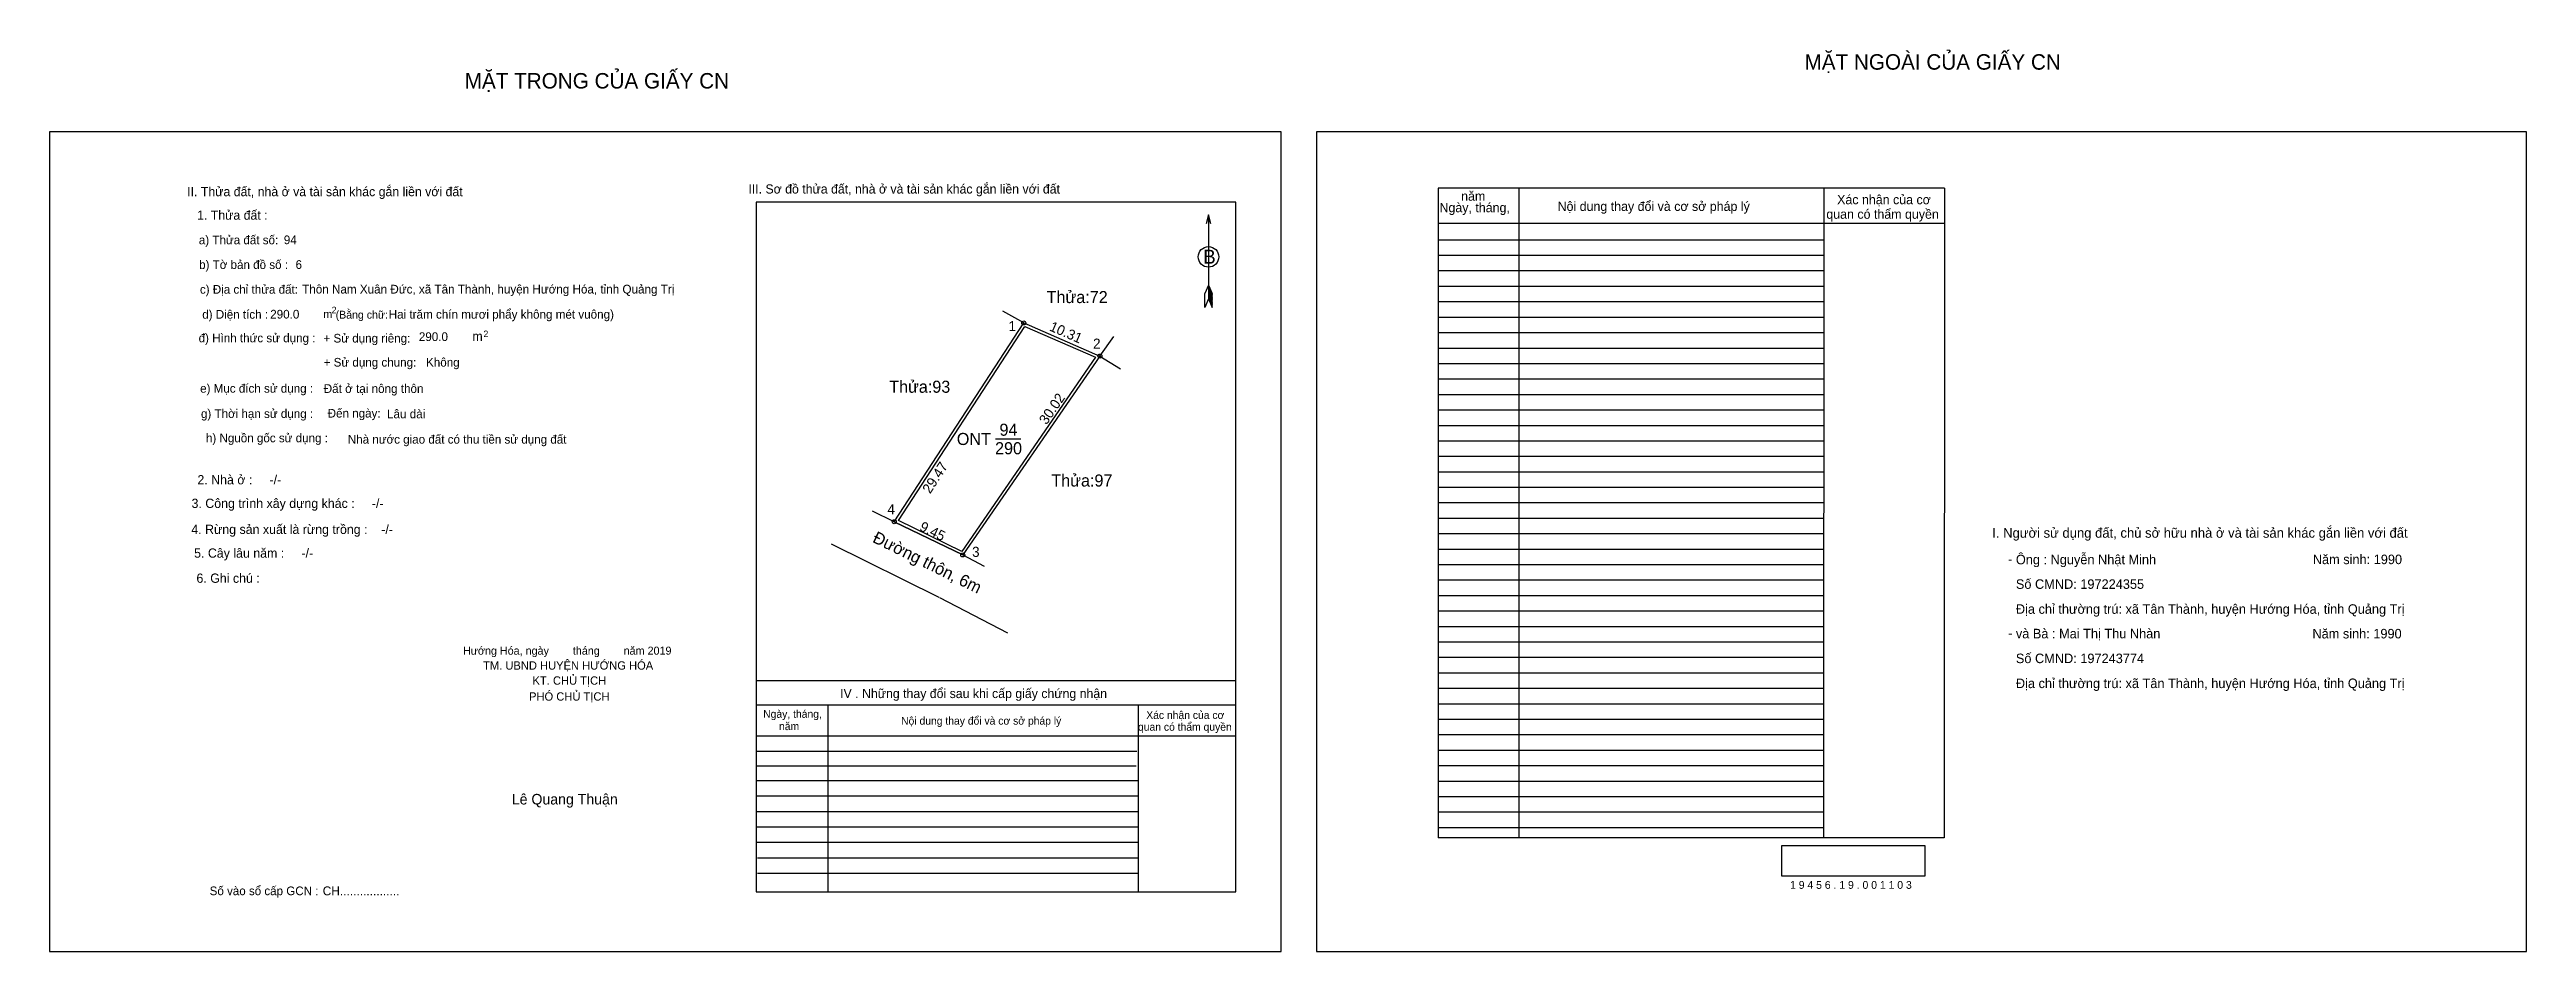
# Model space of a CAD drawing. Extents: x 539077 to 539385, y 1836998 to 1837110.
import ezdxf

# ---------------------------------------------------------------- set-up
doc = ezdxf.new("R2010")
doc.units = 0
for name, color, linetype in [('Default', 7, 'Continuous'), ('Level 1', 7, 'Continuous'), ('Level 10', 7, 'Continuous'), ('Level 11', 7, 'Continuous'), ('Level 13', 7, 'Continuous'), ('Level 27', 7, 'Continuous'), ('Level 35', 7, 'Continuous'), ('Level 36', 7, 'Continuous'), ('Level 40', 7, 'Continuous'), ('Level 49', 7, 'Continuous'), ('Level 5', 7, 'Continuous'), ('Level 52', 7, 'Continuous'), ('Level 55', 7, 'Continuous'), ('Level 6', 7, 'Continuous'), ('Level 7', 7, 'Continuous'), ('Level 8', 7, 'Continuous'), ('Level 9', 7, 'Continuous')]:
    doc.layers.add(name, color=color, linetype=linetype)

msp = doc.modelspace()

# ---------------------------------------------------------------- linework, layer by layer
at = {"layer": 'Level 1'}
for p, q in [((539077.44, 1837099.71), (539077.44, 1837099.71)), ((539234.79, 1837099.71), (539234.79, 1837099.71)), ((539221.38, 1837089.4), (539221.38, 1837078.94)), ((539221.38, 1837080.67), (539220.95, 1837079.61)), ((539221.38, 1837080.67), (539221.83, 1837079.61)), ((539221.38, 1837080.52), (539221.83, 1837079.45)), ((539221.38, 1837080.37), (539221.83, 1837079.3)), ((539221.38, 1837080.22), (539221.83, 1837079.14)), ((539220.92, 1837077.88), (539220.95, 1837079.61)), ((539221.38, 1837078.94), (539220.92, 1837077.88)), ((539221.38, 1837080.07), (539221.83, 1837078.99)), ((539221.38, 1837079.92), (539221.83, 1837078.83)), ((539221.38, 1837079.77), (539221.83, 1837078.68)), ((539221.38, 1837079.62), (539221.84, 1837078.52)), ((539221.38, 1837079.47), (539221.84, 1837078.37)), ((539221.38, 1837079.32), (539221.84, 1837078.21)), ((539221.38, 1837079.17), (539221.85, 1837078.06)), ((539221.38, 1837078.94), (539221.85, 1837077.88)), ((539221.85, 1837077.88), (539221.83, 1837079.61)), ((539230.41, 1836997.88), (539230.41, 1836997.88)), ((539385.09, 1836997.88), (539385.09, 1836997.88))]:
    msp.add_line(p, q, dxfattribs=at)
msp.add_lwpolyline([(539221.68, 1837088.29), (539221.38, 1837089.4), (539221.08, 1837088.29)], dxfattribs=at)
msp.add_circle((539221.39, 1837084.17), 1.28, dxfattribs=at)
at = {"layer": 'Level 10'}
for p in [(539207.9, 1837071.85), (539182.36, 1837051.27)]:
    msp.add_line(p, (539190.86, 1837047.14), dxfattribs=at)
for points in [[(539182.36, 1837051.27), (539198.45, 1837075.96), (539207.9, 1837071.85), (539190.86, 1837047.14)], [(539182.87, 1837051.41), (539198.58, 1837075.52), (539207.37, 1837071.7), (539190.74, 1837047.59)]]:
    msp.add_lwpolyline(points, close=True, dxfattribs=at)
at = {"layer": 'Level 11'}
for centre in [(539198.45, 1837075.96), (539207.9, 1837071.85), (539182.36, 1837051.27), (539182.36, 1837051.27), (539190.86, 1837047.14)]:
    msp.add_circle(centre, 0.25, dxfattribs=at)
at = {"layer": 'Level 27'}
for p, q in [((539198.45, 1837075.96), (539195.83, 1837077.43)), ((539207.9, 1837071.85), (539209.63, 1837074.3)), ((539207.9, 1837071.85), (539210.45, 1837070.27)), ((539182.36, 1837051.27), (539179.67, 1837052.59)), ((539190.86, 1837047.14), (539193.52, 1837045.75))]:
    msp.add_line(p, q, dxfattribs=at)
at = {"layer": 'Level 35'}
for p, q in [((539187.94, 1837041.87), (539174.56, 1837048.46)), ((539196.48, 1837037.41), (539188.03, 1837041.82))]:
    msp.add_line(p, q, dxfattribs=at)
at = {"layer": 'Level 40'}
msp.add_lwpolyline([(539077.44, 1836997.88), (539230.41, 1836997.88), (539230.41, 1837099.71), (539077.44, 1837099.71)], close=True, dxfattribs=at)
at = {"layer": 'Level 52'}
for p, q in [((539312.8, 1837092.71), (539249.9, 1837092.71)), ((539249.9, 1837092.71), (539249.9, 1837011.99)), ((539259.92, 1837092.71), (539259.92, 1837011.99)), ((539297.81, 1837092.71), (539297.78, 1837011.99)), ((539312.8, 1837092.71), (539312.77, 1837011.99)), ((539312.8, 1837088.32), (539249.9, 1837088.32)), ((539297.8, 1837086.26), (539249.9, 1837086.26)), ((539297.8, 1837084.34), (539249.9, 1837084.34)), ((539297.8, 1837082.42), (539249.9, 1837082.42)), ((539297.8, 1837080.49), (539249.9, 1837080.49)), ((539297.8, 1837078.57), (539249.9, 1837078.57)), ((539297.8, 1837076.65), (539249.9, 1837076.65)), ((539297.8, 1837074.73), (539249.9, 1837074.73)), ((539297.8, 1837072.81), (539249.9, 1837072.81)), ((539297.8, 1837070.89), (539249.9, 1837070.89)), ((539297.8, 1837068.97), (539249.9, 1837068.97)), ((539297.8, 1837067.04), (539249.9, 1837067.04)), ((539297.8, 1837065.12), (539249.9, 1837065.12)), ((539297.8, 1837063.2), (539249.9, 1837063.2)), ((539297.79, 1837061.28), (539249.9, 1837061.28)), ((539297.79, 1837059.36), (539249.9, 1837059.36)), ((539297.79, 1837057.44), (539249.9, 1837057.44)), ((539297.79, 1837055.52), (539249.9, 1837055.52)), ((539297.79, 1837053.6), (539249.9, 1837053.6)), ((539297.79, 1837051.67), (539249.9, 1837051.67)), ((539297.79, 1837049.75), (539249.9, 1837049.75)), ((539297.79, 1837047.83), (539249.9, 1837047.83)), ((539297.79, 1837045.91), (539249.9, 1837045.91)), ((539297.79, 1837043.99), (539249.9, 1837043.99)), ((539297.79, 1837042.07), (539249.9, 1837042.07)), ((539297.79, 1837040.15), (539249.9, 1837040.15)), ((539297.79, 1837038.22), (539249.9, 1837038.22)), ((539297.79, 1837036.3), (539249.9, 1837036.3)), ((539297.78, 1837034.38), (539249.9, 1837034.38)), ((539297.78, 1837032.46), (539249.9, 1837032.46)), ((539297.78, 1837030.54), (539249.9, 1837030.54)), ((539297.78, 1837028.62), (539249.9, 1837028.62)), ((539297.78, 1837026.7), (539249.9, 1837026.7)), ((539297.78, 1837024.78), (539249.9, 1837024.78)), ((539297.78, 1837022.85), (539249.9, 1837022.85)), ((539297.78, 1837020.93), (539249.9, 1837020.93)), ((539297.78, 1837019.01), (539249.9, 1837019.01)), ((539297.78, 1837017.09), (539249.9, 1837017.09)), ((539297.78, 1837015.17), (539249.9, 1837015.17)), ((539297.78, 1837013.25), (539249.9, 1837013.25)), ((539312.77, 1837011.99), (539249.9, 1837011.99))]:
    msp.add_line(p, q, dxfattribs=at)
msp.add_lwpolyline([(539234.79, 1836997.88), (539385.09, 1836997.88), (539385.09, 1837099.71), (539234.79, 1837099.71)], close=True, dxfattribs=at)
at = {"layer": 'Level 6'}
msp.add_lwpolyline([(539292.61, 1837011.05), (539310.36, 1837011.05), (539310.36, 1837007.24), (539292.61, 1837007.24)], close=True, dxfattribs=at)
at = {"layer": 'Level 7'}
for p, q in [((539212.5, 1837022.72), (539165.21, 1837022.72)), ((539212.41, 1837020.9), (539165.21, 1837020.9)), ((539212.66, 1837019.08), (539165.21, 1837019.08)), ((539212.66, 1837017.16), (539165.21, 1837017.16)), ((539212.66, 1837015.24), (539165.21, 1837015.24)), ((539212.66, 1837013.32), (539165.21, 1837013.32)), ((539212.66, 1837011.4), (539165.21, 1837011.4)), ((539212.66, 1837009.47), (539165.36, 1837009.47)), ((539212.66, 1837007.55), (539165.36, 1837007.55))]:
    msp.add_line(p, q, dxfattribs=at)
at = {"layer": 'Level 8'}
for p, q in [((539224.77, 1837090.98), (539165.21, 1837090.98)), ((539165.21, 1837090.98), (539165.21, 1837005.29)), ((539224.77, 1837005.29), (539224.77, 1837090.98)), ((539224.77, 1837031.5), (539165.21, 1837031.5)), ((539224.77, 1837028.48), (539165.21, 1837028.48)), ((539174.1, 1837028.48), (539174.1, 1837005.29)), ((539212.66, 1837028.48), (539212.66, 1837005.29)), ((539224.77, 1837024.64), (539165.21, 1837024.64)), ((539165.21, 1837005.29), (539224.77, 1837005.29))]:
    msp.add_line(p, q, dxfattribs=at)
at = {"layer": 'Level 9'}
msp.add_line((539194.93, 1837061.55), (539198.08, 1837061.55), dxfattribs=at)

# ---------------------------------------------------------------- texts
at = {"layer": 'Default'}
for s, height, p in [('e) Mục đích sử dụng :', 1.0779, (539096.15, 1837067.3)), ('g) Thời hạn sử dụng :', 1.0779, (539096.25, 1837064.16)), ('Đến ngày:', 1.078, (539111.99, 1837064.21)), ('h) Nguồn gốc sử dụng :', 1.0779, (539096.87, 1837061.14)), ('Nhà nước giao đất có thu tiền sử dụng đất', 1.0779, (539114.49, 1837060.97))]:
    msp.add_text(s, height=height, dxfattribs=at).set_placement(p)
at = {"layer": 'Level 1'}
msp.add_text('B', height=1.73, dxfattribs=at).set_placement((539220.74, 1837083.33))
at = {"layer": 'Level 13'}
for s, p in [('ONT', (539190.13, 1837060.8)), ('94', (539195.43, 1837061.95)), ('290', (539194.88, 1837059.65))]:
    msp.add_text(s, height=1.5, dxfattribs=at).set_placement(p)
at = {"layer": 'Level 36'}
for s, p in [('Thửa:72', (539201.28, 1837078.43)), ('Thửa:93', (539181.73, 1837067.29)), ('Thửa:97', (539201.87, 1837055.64))]:
    msp.add_text(s, height=1.5, dxfattribs=at).set_placement(p)
at = {"layer": 'Level 49'}
for s, rotation, p in [('10.31', 336.4948, (539201.53, 1837075.06)), ('30.02', 55.4099, (539201.27, 1837063.24)), ('29.47', 56.9085, (539186.81, 1837054.66)), ('9.45', 334.0857, (539185.39, 1837050.24))]:
    msp.add_text(s, height=1.25, rotation=rotation, dxfattribs=at).set_placement(p)
at = {"layer": 'Level 5'}
msp.add_text('Đường thôn, 6m', height=1.5, rotation=333.7785, dxfattribs=at).set_placement((539179.55, 1837048.79))
at = {"layer": 'Level 52'}
for s, height, p in [('Ngày, tháng,', 1.1528, (539250.08, 1837089.72)), ('năm', 1.153, (539252.77, 1837091.15)), ('Nội dung thay đổi và cơ sở pháp lý', 1.1528, (539264.75, 1837089.88)), (' quan có thẩm quyền', 1.1528, (539297.7, 1837088.91)), ('Xác nhận của cơ', 1.1528, (539299.47, 1837090.71))]:
    msp.add_text(s, height=height, dxfattribs=at).set_placement(p)
at = {"layer": 'Level 55'}
for s, height, p in [('1', 0.2, (539198.39, 1837075.96)), ('72', 0.055, (539198.41, 1837075.91)), ('72', 0.055, (539198.41, 1837075.91)), ('93', 0.055, (539198.41, 1837075.91)), ('2', 0.2, (539207.83, 1837071.85)), ('72', 0.055, (539207.86, 1837071.79)), ('97', 0.055, (539207.86, 1837071.79)), ('72', 0.055, (539207.86, 1837071.79)), ('97', 0.055, (539207.86, 1837071.79)), ('4', 0.2, (539182.29, 1837051.27)), ('93', 0.055, (539182.32, 1837051.22)), ('0', 0.055, (539182.34, 1837051.22)), ('3', 0.2, (539190.8, 1837047.14)), ('97', 0.055, (539190.82, 1837047.08)), ('97', 0.055, (539190.82, 1837047.08)), ('0', 0.055, (539190.84, 1837047.08))]:
    msp.add_text(s, height=height, dxfattribs=at).set_placement(p)
at = {"layer": 'Level 6'}
for s, height, p in [('94', 1.082, (539106.54, 1837085.75)), ('6', 1.08, (539108, 1837082.68)), ('Thôn Nam Xuân Đức, xã Tân Thành, huyện Hướng Hóa, tỉnh Quảng Trị', 1.0836, (539108.82, 1837079.62)), ('290.0', 1.082, (539104.85, 1837076.51)), ('Hai trăm chín mươi phẩy không mét vuông)', 1.0821, (539119.57, 1837076.5)), ('290.0', 1.082, (539123.31, 1837073.72)), ('Đất ở tại nông thôn', 1.0836, (539111.5, 1837067.27)), ('Lâu dài', 1.084, (539119.36, 1837064.12)), ('Ông : Nguyễn Nhật Minh', 1.1835, (539321.67, 1837045.98)), ('Năm sinh: 1990', 1.1835, (539358.55, 1837046)), ('Số CMND: 197224355', 1.1835, (539321.67, 1837042.93)), ('Địa chỉ thường trú: xã Tân Thành, huyện Hướng Hóa, tỉnh Quảng Trị', 1.1835, (539321.67, 1837039.83)), ('và Bà : Mai Thị Thu Nhàn', 1.1835, (539321.67, 1837036.78)), ('Năm sinh: 1990', 1.1835, (539358.5, 1837036.77)), ('Số CMND: 197243774', 1.1835, (539321.67, 1837033.7)), ('Địa chỉ thường trú: xã Tân Thành, huyện Hướng Hóa, tỉnh Quảng Trị', 1.1835, (539321.67, 1837030.6)), ('1 9 4 5 6 . 1 9 . 0 0 1 1 0 3', 0.9684, (539293.62, 1837005.66))]:
    msp.add_text(s, height=height, dxfattribs=at).set_placement(p)
at = {"layer": 'Level 7'}
for s, height, p in [('MẶT NGOÀI CỦA GIẤY CN', 1.9213, (539295.42, 1837107.43)), ('MẶT TRONG CỦA GIẤY CN', 1.9213, (539129.01, 1837105.09)), ('II. Thửa đất, nhà ở và tài sản khác gắn liền với đất', 1.1431, (539094.54, 1837091.71)), ('III. Sơ đồ thửa đất, nhà ở và tài sản khác gắn liền với đất', 1.1431, (539164.24, 1837092.04)), ('1. Thửa đất :', 1.1431, (539095.77, 1837088.79)), ('a) Thửa đất số:', 1.0779, (539095.99, 1837085.74)), ('b) Tờ bản đồ số :', 1.0779, (539096.02, 1837082.67)), ('c) Địa chỉ thửa đất:', 1.0779, (539096.12, 1837079.6)), ('d) Diện tích :', 1.0779, (539096.41, 1837076.49)), ('m', 0.98, (539111.46, 1837076.58)), ('2', 0.817, (539112.48, 1837077.16)), ('(Bằng chữ:', 0.98, (539112.98, 1837076.5)), ('đ) Hình thức sử dụng :', 1.0779, (539095.96, 1837073.56)), ('+ Sử dụng riêng:', 1.0779, (539111.47, 1837073.53)), ('m', 1.15, (539129.96, 1837073.74)), ('2', 0.817, (539131.34, 1837074.2)), ('+ Sử dụng chung:', 1.0779, (539111.49, 1837070.54)), ('Không', 1.078, (539124.21, 1837070.54)), ('2. Nhà ở :     -/-', 1.1497, (539095.81, 1837055.91)), ('3. Công trình xây dựng khác :     -/-', 1.1497, (539095.08, 1837052.98)), ('4. Rừng sản xuất là rừng trồng :    -/-', 1.1497, (539095.05, 1837049.75)), ('I. Người sử dụng đất, chủ sở hữu nhà ở và tài sản khác gắn liền với đất', 1.2104, (539318.74, 1837049.28)), ('5. Cây lâu năm :     -/-', 1.1497, (539095.4, 1837046.8)), ('-', 1.23, (539320.69, 1837046.01)), ('6. Ghi chú :', 1.1497, (539095.69, 1837043.68)), ('-', 1.23, (539320.71, 1837036.82)), ('Hướng Hóa, ngày        tháng        năm 2019', 0.9988, (539128.79, 1837034.75)), ('TM. UBND HUYỆN HƯỚNG HÓA', 1.0349, (539131.29, 1837032.89)), ('KT. CHỦ TỊCH', 1.0349, (539137.43, 1837031.02)), ('PHÓ CHỦ TỊCH', 1.0349, (539137, 1837029.04)), ('Ngày, tháng,', 0.9607, (539166.08, 1837026.91)), ('IV . Những thay đổi sau khi cấp giấy chứng nhận', 1.1431, (539175.64, 1837029.36)), ('Xác nhận của cơ', 0.9607, (539213.66, 1837026.77)), ('năm', 0.961, (539168.05, 1837025.38)), ('Nội dung thay đổi và cơ sở pháp lý', 0.9607, (539183.21, 1837026.06)), (' quan có thẩm quyền', 0.9607, (539212.28, 1837025.3)), ('Lê Quang Thuận', 1.3108, (539134.86, 1837016.14)), ('Số vào sổ cấp GCN :', 1.0759, (539097.33, 1837004.87)), ('CH..................', 1.1067, (539111.37, 1837004.85))]:
    msp.add_text(s, height=height, dxfattribs=at).set_placement(p)
at = {"layer": 'Level 9'}
for s, p in [('1', (539196.55, 1837074.95)), ('2', (539207.05, 1837072.77)), ('4', (539181.51, 1837052.19)), ('3', (539192.03, 1837046.9))]:
    msp.add_text(s, height=1.25, dxfattribs=at).set_placement(p)

doc.saveas('drawing.dxf')
